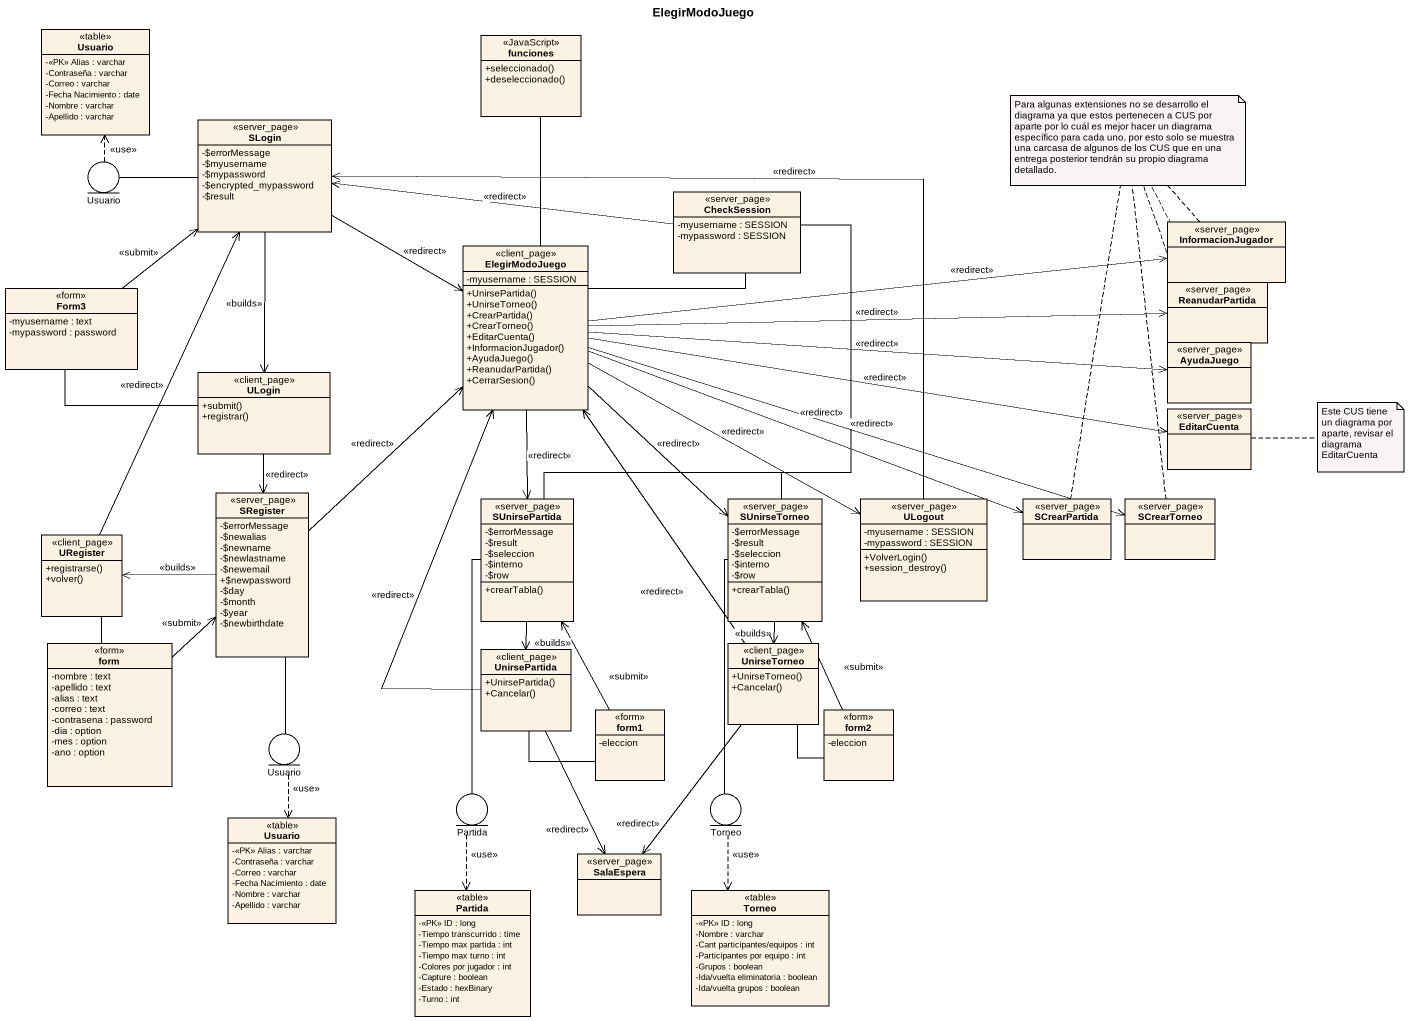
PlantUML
@startuml
title ElegirModoJuego
allowmixing
hide circle
hide empty members
skinparam classAttributeIconSize 0
class Usuario <<table>> {
  -<<PK>> Alias : varchar
  -Contraseña : varchar
  -Correo : varchar
  -Fecha Nacimiento : date
  -Nombre : varchar
  -Apellido : varchar
}
class funciones <<JavaScript>> {
  +seleccionado()
  +deseleccionado()
}
class SLogin <<server_page>> {
  -~$errorMessage
  -~$myusername
  -~$mypassword
  -~$encrypted_mypassword
  -~$result
}
entity "Usuario" as Usuario_2
class CheckSession <<server_page>> {
  -myusername : SESSION
  -mypassword : SESSION
}
class InformacionJugador <<server_page>>
class ElegirModoJuego <<client_page>> {
  -myusername : SESSION
  +UnirsePartida()
  +UnirseTorneo()
  +CrearPartida()
  +CrearTorneo()
  +EditarCuenta()
  +InformacionJugador()
  +AyudaJuego()
  +ReanudarPartida()
  +CerrarSesion()
}
class Form3 <<form>> {
  -myusername : text
  -mypassword : password
}
class ReanudarPartida <<server_page>>
class AyudaJuego <<server_page>>
class ULogin <<client_page>> {
  +submit()
  +registrar()
}
class EditarCuenta <<server_page>>
class SRegister <<server_page>> {
  -~$errorMessage
  -~$newalias
  -~$newname
  -~$newlastname
  -~$newemail
  +~$newpassword
  -~$day
  -~$month
  -~$year
  -~$newbirthdate
}
class SUnirsePartida <<server_page>> {
  -~$errorMessage
  -~$result
  -~$seleccion
  -~$interno
  -~$row
  +crearTabla()
}
class SUnirseTorneo <<server_page>> {
  -~$errorMessage
  -~$result
  -~$seleccion
  -~$interno
  -~$row
  +crearTabla()
}
class ULogout <<server_page>> {
  -myusername : SESSION
  -mypassword : SESSION
  +VolverLogin()
  +session_destroy()
}
class SCrearPartida <<server_page>>
class SCrearTorneo <<server_page>>
class URegister <<client_page>> {
  +registrarse()
  +volver()
}
class form <<form>> {
  -nombre : text
  -apellido : text
  -alias : text
  -correo : text
  -contrasena : password
  -dia : option
  -mes : option
  -ano : option
}
class UnirsePartida <<client_page>> {
  +UnirsePartida()
  +Cancelar()
}
class UnirseTorneo <<client_page>> {
  +UnirseTorneo()
  +Cancelar()
}
class form1 <<form>> {
  -eleccion
}
class form2 <<form>> {
  -eleccion
}
entity "Usuario" as Usuario_3
entity Partida
entity Torneo
class "Usuario" as Usuario_4 <<table>> {
  -<<PK>> Alias : varchar
  -Contraseña : varchar
  -Correo : varchar
  -Fecha Nacimiento : date
  -Nombre : varchar
  -Apellido : varchar
}
class SalaEspera <<server_page>>
class "Partida" as Partida_2 <<table>> {
  -<<PK>> ID : long
  -Tiempo transcurrido : time
  -Tiempo max partida : int
  -Tiempo max turno : int
  -Colores por jugador : int
  -Capture : boolean
  -Estado : hexBinary
  -Turno : int
}
class "Torneo" as Torneo_2 <<table>> {
  -<<PK>> ID : long
  -Nombre : varchar
  -Cant participantes/equipos : int
  -Participantes por equipo : int
  -Grupos : boolean
  -Ida/vuelta eliminatoria : boolean
  -Ida/vuelta grupos : boolean
}
SLogin -right-> ElegirModoJuego : <<redirect>>
SLogin --> ULogin : <<builds>>
Usuario_2 .up.> Usuario : <<use>>
Usuario_2 -right- SLogin
CheckSession -left-> SLogin : <<redirect>>
ElegirModoJuego -up- funciones
ElegirModoJuego -right- CheckSession
ElegirModoJuego -right-> InformacionJugador : <<redirect>>
ElegirModoJuego -right-> ReanudarPartida : <<redirect>>
ElegirModoJuego -right-> AyudaJuego : <<redirect>>
ElegirModoJuego -right-> EditarCuenta : <<redirect>>
ElegirModoJuego --> SUnirsePartida : <<redirect>>
ElegirModoJuego --> SUnirseTorneo : <<redirect>>
ElegirModoJuego -right-> ULogout : <<redirect>>
ElegirModoJuego -right-> SCrearPartida : <<redirect>>
ElegirModoJuego -right-> SCrearTorneo : <<redirect>>
Form3 -up-> SLogin : <<submit>>
ULogin -left- Form3
ULogin --> SRegister : <<redirect>>
SRegister -up-> ElegirModoJuego : <<redirect>>
SRegister -left-> URegister : <<builds>>
SUnirsePartida -up- CheckSession
SUnirsePartida --> UnirsePartida : <<builds>>
SUnirseTorneo -up- CheckSession
SUnirseTorneo --> UnirseTorneo : <<builds>>
ULogout -left-> SLogin : <<redirect>>
URegister -up-> SLogin : <<redirect>>
URegister -- form
form -up-> SRegister : <<submit>>
UnirsePartida -up-> ElegirModoJuego : <<redirect>>
UnirsePartida -right- form1
UnirsePartida --> SalaEspera : <<redirect>>
UnirseTorneo -up-> ElegirModoJuego : <<redirect>>
UnirseTorneo -- form2
UnirseTorneo --> SalaEspera : <<redirect>>
form1 -up-> SUnirsePartida : <<submit>>
form2 -up-> SUnirseTorneo : <<submit>>
Usuario_3 -up- SRegister
Usuario_3 ..> Usuario_4 : <<use>>
Partida -up- SUnirsePartida
Partida ..> Partida_2 : <<use>>
Torneo -up- SUnirseTorneo
Torneo ..> Torneo_2 : <<use>>
note as N1
  Para algunas extensiones no se desarrollo el diagrama ya que estos pertenecen a CUS por aparte por lo cuál es mejor hacer un diagrama específico para cada uno, por esto solo se muestra una carcasa de algunos de los CUS que en una entrega posterior tendrán su propio diagrama detallado.
end note
N1 .. InformacionJugador
N1 .. ReanudarPartida
N1 .. AyudaJuego
N1 .. SCrearPartida
N1 .. SCrearTorneo
note right of EditarCuenta : Este CUS tiene un diagrama por aparte, revisar el diagrama EditarCuenta
@enduml
